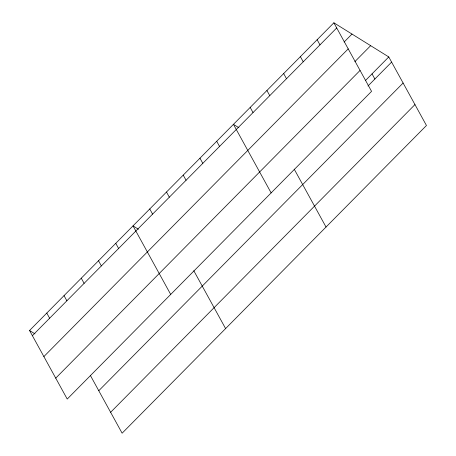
<?xml version="1.0" encoding="UTF-8"?>
<svg xmlns="http://www.w3.org/2000/svg" width="456" height="456" viewBox="0 0 456 456"><rect width="100%" height="100%" fill="white"/><g stroke="black" fill="none" stroke-linecap="round" stroke-linejoin="round"><path stroke-width="0.68" d="M333.877 22.8L371.56 91.354L67.226 399.057L29.543 330.503L333.877 22.8L388.774 56.943L426.457 125.497L122.122 433.2L90.316 375.345M32.376 335.667L336.71 27.958M344.115 42.032L351.992 34.069M43.879 356.586L348.213 48.877M354.905 61.606L370.654 45.674M55.729 378.138L360.063 70.435M365.632 80.336L388.774 56.943M367.981 85.996L391.607 62.101M98.775 390.729L403.11 83.02M110.626 412.281L414.96 104.578M238.881 127.726L233.444 124.345L271.132 192.894M138.447 229.265L133.015 225.885L170.704 294.439M29.543 330.503L34.975 333.883M372.033 73.866L374.872 79.025M317.137 39.723L319.975 44.882M300.396 56.647L303.234 61.805M283.66 73.57L286.499 78.728M266.92 90.493L269.758 95.657M294.223 169.182L326.029 227.037M250.184 107.416L253.017 112.581M216.708 141.269L219.541 146.427M199.967 158.192L202.806 163.351M183.232 175.115L186.065 180.274M166.491 192.039L169.33 197.197M193.794 270.727L225.6 328.582M149.75 208.962L152.589 214.12M115.767 243.322L118.606 248.48M98.524 260.758L101.357 265.916M81.276 278.194L84.115 283.353M64.034 295.63L66.867 300.789M46.786 313.067L49.624 318.231"/></g></svg>
